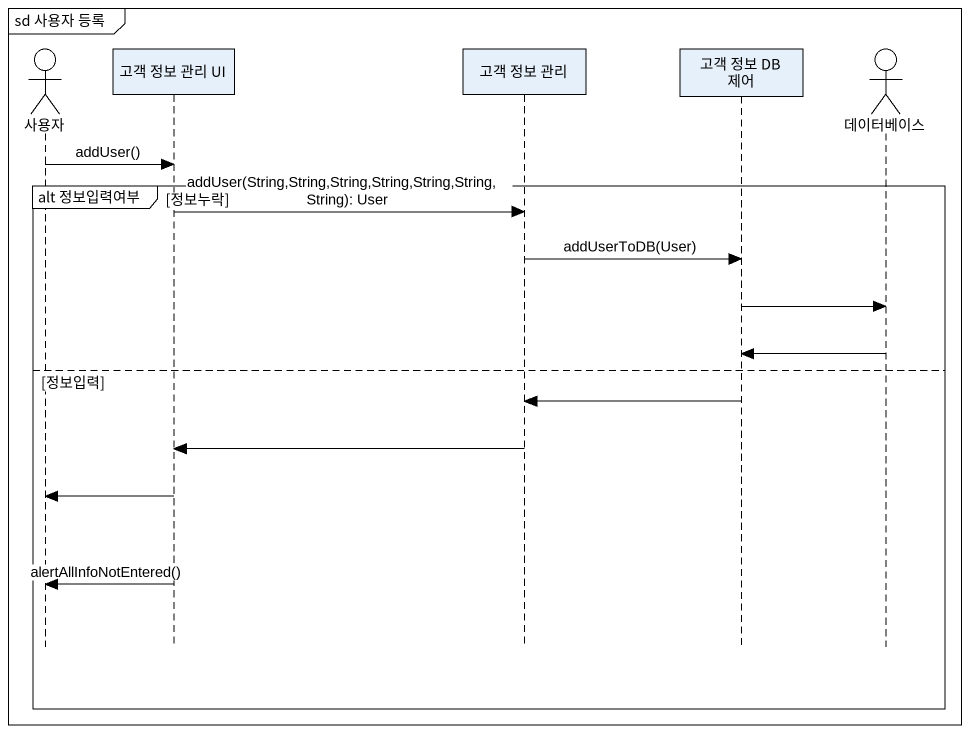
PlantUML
@startuml
mainframe sd 사용자 등록
hide footbox
actor 사용자
participant "고객 정보 관리 UI" as 고객_정보_관리_UI
participant "고객 정보 관리" as 고객_정보_관리
participant "고객 정보 DB 제어" as 고객_정보_DB_제어
actor 데이터베이스

사용자 -> 고객_정보_관리_UI : addUser()
group alt 정보입력여부 [정보누락]
  고객_정보_관리_UI -> 고객_정보_관리 : addUser(String,String,String,String,String,String,String): User
  고객_정보_관리 -> 고객_정보_DB_제어 : addUserToDB(User)
  고객_정보_DB_제어 -> 데이터베이스
  데이터베이스 -> 고객_정보_DB_제어
else 정보입력
  고객_정보_DB_제어 -> 고객_정보_관리
  고객_정보_관리 -> 고객_정보_관리_UI
  고객_정보_관리_UI -> 사용자
  고객_정보_관리_UI -> 사용자 : alertAllInfoNotEntered()
end
@enduml
